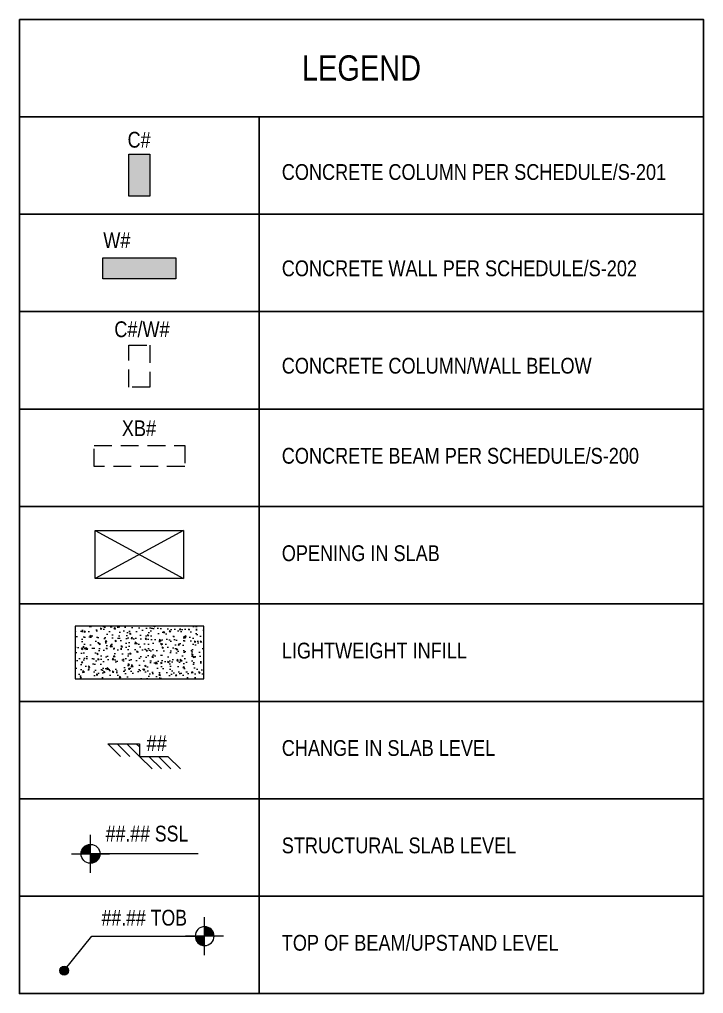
# Model space of a CAD drawing. Header units: millimetres. Extents: x -1760 to 80452, y -32586 to 8596.
# Drawn here: x 72340 to 80452, y -2965 to 8596 of the extents above; entities that cross this region are included whole.
import ezdxf

# ---------------------------------------------------------------- set-up
doc = ezdxf.new("R2010")
doc.units = ezdxf.units.MM
doc.header["$LTSCALE"] = 75
doc.linetypes.add('Hidden Line', pattern=[4.233333, 2.822222, -1.411111])
for name, color, linetype, lineweight in [('G-ANNO-DIMS', 111, 'Continuous', 9), ('S-BEAM-IDEN', 2, 'Continuous', 9), ('S-COL', 3, 'Continuous', 13), ('S-COLS-IDEN', 171, 'Continuous', 9), ('S-HATCH', 8, 'Continuous', 9), ('S-SLAB', 3, 'Continuous', 13), ('TXT', 11, 'Continuous', 9)]:
    doc.layers.add(name, color=color, linetype=linetype, lineweight=lineweight)
doc.layers.add('NonPlottable_0', color=7, linetype='Continuous', plot=False)
doc.styles.add('Arial', font='arial.ttf', dxfattribs={"width": 0.8, "height": 187.5})
doc.styles.add('Arial Narrow_1', font='ARIALN.TTF', dxfattribs={"height": 187.5})

# ---------------------------------------------------------------- blocks, each defined once
blk = doc.blocks.new('Spot Elevations - WYE_Spot Elevation - Target Filled-619581-VILLA E - FIRST FLOOR')
at = {"layer": 'G-ANNO-DIMS'}
h = blk.add_hatch(color=256, dxfattribs=at)
edge = h.paths.add_edge_path(flags=0)
edge.add_line((0, 0), (-1.5, 0))
edge.add_arc((0, 0), 1.5, 90, 180, ccw=False)
edge.add_line((0, 1.5), (0, 0))
h = blk.add_hatch(color=256, dxfattribs=at)
edge = h.paths.add_edge_path(flags=0)
edge.add_line((0, 0), (1.5, 0))
edge.add_arc((0, 0), 1.5, 270, 360, ccw=False)
edge.add_line((0, -1.5), (0, 0))
for p, q in [((0, -3), (0, 3)), ((-3, 0), (3.01, 0))]:
    blk.add_line(p, q, dxfattribs=at)
blk.add_circle((0, 0), 1.5, dxfattribs=at)
blk = doc.blocks.new('A$C165c752e')
at = {"layer": 'G-ANNO-DIMS'}
h = blk.add_hatch(color=256, dxfattribs=at)
h.dxf.hatch_style = 1
edge = h.paths.add_edge_path()
edge.add_arc((72870, -2693), 52.4, 0, 360)
at = {"layer": 'S-HATCH'}
for points in [[(73637, 6997), (73887, 6997), (73887, 6497), (73637, 6497)], [(74195, 5768), (74195, 5518), (73330, 5518), (73330, 5768)]]:
    blk.add_hatch(color=256, dxfattribs=at).paths.add_polyline_path(points)
h = blk.add_hatch(dxfattribs=at)
h.set_pattern_fill('AR-CONC', color=3, angle=-90)
h.set_pattern_definition([(320, (82569.8, 25668.91), (-15.9391, -182.1847), [19.05, -209.55]), (265, (82569.8, 25668.9), (191.0568, 35.2434), [15.24, -167.6406]), (10.45144, (82568.48, 25653.73), (175.1178, -146.9412), [16.19, -178.0902]), (316.1842, (82620.6, 25668.9), (-42.0423, -271.079), [28.575, -314.325]), (6.6356, (82617.1, 25646.32), (247.426, -237.4041), [24.285, -267.1356]), (261.1842, (82620.6, 25668.9), (247.426, -237.404), [22.86, -251.4597]), (291, (82607.9, 25643.51), (-102.2652, -151.6144), [19.05, -209.55]), (236, (82607.9, 25643.5), (184.188, -61.802), [15.24, -167.64]), (341.45144, (82599.38, 25630.87), (81.9228, -213.4164), [16.19, -178.09]), (307.5, (82569.805, 25668.91), (84.55504, -3.0886), [0, -165.608, 0, -170.18, 0, -168.275]), (277.5, (82569.8, 25668.91), (100.18057, -66.81966), [0, -97.028, 0, -161.798, 0, -64.135]), (237.5, (82569.805, 25725.55), (-5.72874, -135.5906), [0, -63.5, 0, -198.12, 0, -262.89]), (227.5, (82569.8, 25750.95), (25.4265, -148.1292), [0, -82.55, 0, -131.572, 0, -186.69])])
h.paths.add_polyline_path([(74525, 769), (74525, 1394), (73000, 1394), (73000, 769)])
at = {"layer": 'G-ANNO-DIMS'}
for p, q in [((73284, -1307), (73183, -1307)), ((74459, -1307), (73284, -1307)), ((72870, -2693), (73198, -2283)), ((73198, -2283), (74436, -2283))]:
    blk.add_line(p, q, dxfattribs=at)
blk.add_circle((72870, -2693), 52.4, dxfattribs=at)
at = {"layer": 'NonPlottable_0'}
for p, q in [((72340, 7440), (80452, 7440)), ((75184, 7440), (75184, -2965)), ((72340, 6284), (80452, 6284)), ((72340, 5128), (80452, 5128)), ((72340, 3971), (80452, 3971)), ((72340, 2815), (80452, 2815)), ((72340, 1659), (80452, 1659)), ((72340, 503), (80452, 503)), ((72340, -653), (80452, -653)), ((72340, -1809), (80452, -1809))]:
    blk.add_line(p, q, dxfattribs=at)
blk.add_lwpolyline([(72340, 8596), (80452, 8596), (80452, -2965), (72340, -2965)], close=True, dxfattribs=at)
at = {"layer": 'S-COL'}
for points in [[(73637, 6997), (73887, 6997), (73887, 6497), (73637, 6497)], [(74195, 5768), (74195, 5518), (73330, 5518), (73330, 5768)]]:
    blk.add_lwpolyline(points, close=True, dxfattribs=at)
at = {"layer": 'S-COL', "linetype": 'Hidden Line'}
for points in [[(73637, 4731), (73887, 4731), (73887, 4231), (73637, 4231)], [(74301, 3540), (74301, 3290), (73224, 3290), (73224, 3540)]]:
    blk.add_lwpolyline(points, close=True, dxfattribs=at)
at = {"layer": 'S-SLAB'}
for p, q in [((73237, 2531), (74287, 1959)), ((74287, 2531), (73237, 1959))]:
    blk.add_line(p, q, dxfattribs=at)
for points in [[(73237, 2531), (74287, 2531), (74287, 1959), (73237, 1959)], [(74525, 769), (74525, 1394), (73000, 1394), (73000, 769)]]:
    blk.add_lwpolyline(points, close=True, dxfattribs=at)
at = {"layer": 'TXT'}
for p, q in [((73537, -150), (73387, 0)), ((73387, 0), (73762, 0)), ((73650, -150), (73500, 0)), ((73762, -150), (73612, 0)), ((73762, -37), (73725, 0)), ((73762, 0), (73762, -150)), ((73762, -150), (73912, -300)), ((73762, -150), (74100, -150)), ((73875, -150), (74025, -300)), ((73987, -150), (74137, -300)), ((74100, -150), (74250, -300))]:
    blk.add_line(p, q, dxfattribs=at)
at = {"layer": 'G-ANNO-DIMS', "yscale": 74.99999999999996, "zscale": 74.99999999999996}
for p, xscale in [((73183, -1307), 74.99999999999996), ((74536, -2283), -74.99999999999996)]:
    blk.add_blockref('Spot Elevations - WYE_Spot Elevation - Target Filled-619581-VILLA E - FIRST FLOOR', p, dxfattribs=dict(at, xscale=xscale))
at = {"layer": 'S-BEAM-IDEN', "insert": (73554, 3838), "char_height": 187.5, "width": 1713.65, "attachment_point": 1, "style": 'Arial Narrow_1'}
blk.add_mtext('XB#', dxfattribs=at)
at = {"layer": 'S-COLS-IDEN', "style": 'Arial Narrow_1'}
for s, insert, char_height, width, attachment_point in [('LEGEND', (76396, 8018), 300, 8111.68, 5), ('C#', (73622, 7262), 187.5, 330.7, 1), ('CONCRETE COLUMN PER SCHEDULE/S-201', (75451, 6879), 187.5, 5458.39, 1), ('W#', (73334, 6069), 187.5, 330.7, 1), ('CONCRETE WALL PER SCHEDULE/S-202', (75451, 5736), 187.5, 5458.39, 1), ('C#/W#', (73465, 5013), 187.5, 330.7, 1), ('CONCRETE COLUMN/WALL BELOW', (75451, 4580), 187.5, 5458.39, 1), ('CONCRETE BEAM PER SCHEDULE/S-200', (75451, 3511), 187.5, 5458.39, 1), ('OPENING IN SLAB', (75451, 2355), 187.5, 5458.39, 1), ('LIGHTWEIGHT INFILL', (75451, 1199), 187.5, 5458.39, 1), ('CHANGE IN SLAB LEVEL', (75451, 43), 187.5, 5458.39, 1), ('STRUCTURAL SLAB LEVEL', (75451, -1113), 187.5, 5458.39, 1), ('TOP OF BEAM/UPSTAND LEVEL', (75451, -2269), 187.5, 5458.39, 1)]:
    blk.add_mtext(s, dxfattribs=dict(at, insert=insert, char_height=char_height, width=width, attachment_point=attachment_point))
at = {"layer": 'TXT', "insert": (73848, 100), "char_height": 187.5, "width": 432.91, "attachment_point": 1, "style": 'Arial Narrow_1'}
blk.add_mtext('##', dxfattribs=at)
at = {"layer": 'G-ANNO-DIMS', "char_height": 187.5, "line_spacing_factor": 0.941778, "style": 'Arial', "bg_fill": 3, "box_fill_scale": 1.25, "bg_fill_color": 256, "bg_fill_true_color": 13158600, "bg_fill_transparency": 0}
for s, insert, width, attachment_point in [('##.## SSL', (73363, -973), 1057.57, 1), ('##.## TOB', (74327, -1971), 1117.07, 3)]:
    blk.add_mtext(s, dxfattribs=dict(at, insert=insert, width=width, attachment_point=attachment_point))

msp = doc.modelspace()

# ---------------------------------------------------------------- block references
at = {"layer": 'S-SLAB'}
msp.add_blockref('A$C165c752e', (0, 0), dxfattribs=at)

doc.saveas('drawing.dxf')
